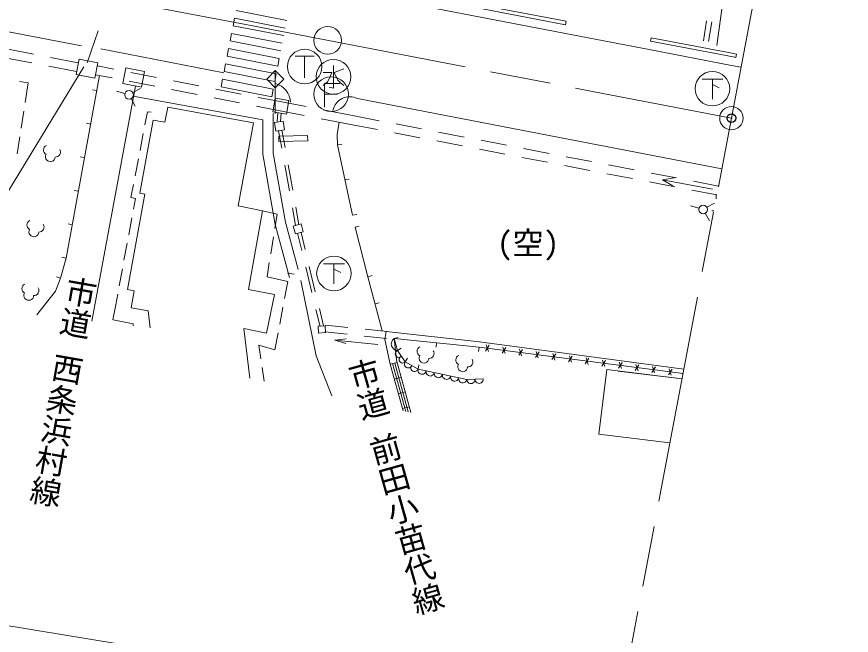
# Model space of a CAD drawing. Units: millimetres, scale not verified. Extents: x 40000 to 680000, y 20000 to 380000.
# Drawn here: x 258478 to 306708, y 246799 to 282564 of the extents above; entities that cross this region are included whole.
import ezdxf
from ezdxf.enums import TextEntityAlignment as Align

# ---------------------------------------------------------------- set-up
doc = ezdxf.new("R2010")
doc.units = ezdxf.units.MM
doc.header["$LTSCALE"] = 1000
doc.header["$PDMODE"] = 32
doc.header["$PDSIZE"] = 500
doc.linetypes.add('CHAIN', pattern=[18.5, 12, -1.5, 3.5, -1.5])
for name, color, linetype, lineweight in [('M-BGD', 7, 'Continuous', 13), ('M-BGD-EXST', 7, 'Continuous', 13), ('M-BMK', 2, 'CHAIN', 13), ('M-BMK-OTRS', 5, 'Continuous', 13), ('M-BMK-SRVR', 3, 'Continuous', 13), ('M-STR-HTXT', 7, 'Continuous', 13), ('M-STR-STRC', 7, 'Continuous', 13), ('M-STR-STRD', 7, 'Continuous', 13)]:
    doc.layers.add(name, color=color, linetype=linetype, lineweight=lineweight)
doc.layers.add('M-BGD-HTXT', color=7, linetype='Continuous')
doc.layers.add('M-OTRS', color=6, linetype='Continuous')
doc.styles.add('@ＭＳ ゴシック', font='')
doc.styles.add('ＭＳ ゴシック', font='')
doc.styles.get('@ＭＳ ゴシック').set_extended_font_data('@MS Gothic')
doc.styles.get('ＭＳ ゴシック').set_extended_font_data('MS Gothic')

msp = doc.modelspace()

# ---------------------------------------------------------------- linework, layer by layer
at = {"layer": 'M-BGD'}
for p, q in [((299283, 283422), (298928, 280892)), ((298348, 282322), (298158, 281176)), ((298644, 282273), (298454, 281127)), ((263187, 281747), (262545, 279890)), ((259458, 280397), (257985, 280681)), ((300070, 280402), (300029, 280206)), ((259360, 279887), (257887, 280170)), ((262039, 279900), (260440, 280208)), ((261940, 279390), (260342, 279698)), ((264097, 279532), (263140, 279719)), ((266551, 279052), (265078, 279340)), ((259143, 278747), (258648, 278813)), ((263262, 279165), (261335, 268600)), ((263998, 279022), (263040, 279209)), ((266451, 278542), (264979, 278830)), ((269004, 278573), (267532, 278861)), ((258963, 277600), (259143, 278747)), ((265341, 278549), (262820, 264960)), ((263103, 278295), (262857, 278340)), ((268905, 278062), (267433, 278350)), ((271458, 278093), (269986, 278381)), ((272695, 276595), (265202, 277962)), ((271358, 277583), (269886, 277871)), ((273396, 277714), (272439, 277901)), ((267205, 277332), (267044, 276457)), ((272166, 276418), (267205, 277332)), ((273297, 277204), (272340, 277391)), ((275198, 277367), (273396, 277714)), ((258730, 276118), (258885, 277106)), ((266037, 277055), (265891, 276304)), ((266037, 277055), (266253, 277042)), ((273305, 274669), (273294, 276970)), ((275099, 276856), (273297, 277204)), ((273531, 276496), (273562, 277019)), ((273730, 276484), (273760, 276984)), ((277982, 276830), (276180, 277177)), ((262750, 276356), (262504, 276401)), ((266370, 276581), (265592, 272352)), ((267044, 276457), (266370, 276581)), ((266370, 276581), (267044, 276457)), ((272166, 276418), (271285, 271634)), ((273368, 276440), (273868, 276518)), ((273446, 275941), (273368, 276440)), ((273868, 276518), (273946, 276018)), ((277883, 276319), (276081, 276667)), ((277104, 276464), (276996, 275744)), ((279425, 276552), (277982, 276830)), ((281880, 276079), (280407, 276362)), ((273946, 276018), (273446, 275941)), ((273790, 274957), (273607, 275971)), ((273986, 274992), (273803, 276006)), ((279327, 276041), (277883, 276319)), ((284335, 275605), (282862, 275889)), ((258497, 274636), (258652, 275624)), ((265795, 275813), (265604, 274832)), ((276996, 275744), (277005, 275556)), ((277016, 275163), (276996, 275744)), ((281782, 275568), (280309, 275852)), ((286789, 275132), (285317, 275416)), ((277016, 275163), (277266, 275172)), ((277879, 271084), (277016, 275163)), ((284237, 275095), (282764, 275378)), ((289244, 274659), (287771, 274943)), ((262396, 274417), (262150, 274462)), ((274008, 270686), (273305, 274669)), ((286692, 274621), (285219, 274905)), ((289147, 274148), (287674, 274432)), ((291699, 274186), (290226, 274470)), ((265509, 274341), (265318, 273359)), ((274233, 272497), (273967, 273973)), ((274430, 272532), (274164, 274008)), ((291602, 273675), (290129, 273959)), ((294154, 273712), (292681, 273996)), ((294056, 273202), (292583, 273486)), ((296609, 273239), (295136, 273523)), ((277447, 273124), (277692, 273176)), ((296511, 272728), (295038, 273012)), ((295792, 273141), (296473, 273249)), ((298694, 272584), (295792, 273141)), ((295792, 273141), (296385, 272789)), ((299034, 272772), (297591, 273050)), ((262043, 272478), (261797, 272523)), ((265222, 272869), (265076, 272118)), ((298937, 272261), (297493, 272539)), ((265887, 272297), (264873, 266790)), ((265076, 272118), (265334, 272053)), ((265334, 272053), (265220, 271436)), ((265592, 272352), (265887, 272297)), ((298893, 272029), (298893, 272264)), ((271285, 271634), (272691, 271347)), ((274790, 270534), (274608, 271548)), ((272691, 271347), (271873, 266800)), ((272691, 271347), (273524, 271148)), ((273524, 271148), (273393, 270328)), ((274594, 270499), (274411, 271512)), ((277879, 271084), (278124, 271136)), ((298765, 271349), (298646, 271349)), ((261689, 270539), (261443, 270584)), ((265130, 270944), (264949, 269961)), ((274008, 270686), (274744, 267948)), ((274460, 270457), (274911, 270585)), ((274911, 270585), (275039, 270134)), ((274588, 270006), (274460, 270457)), ((275039, 270134), (274588, 270006)), ((275148, 269095), (274908, 270092)), ((278030, 270397), (278272, 270460)), ((278775, 267530), (278030, 270397)), ((273314, 269834), (273156, 268847)), ((274954, 269048), (274714, 270045)), ((264858, 269469), (264677, 268486)), ((261335, 268600), (261095, 268669)), ((261335, 268600), (261002, 267439)), ((273077, 268353), (272946, 267533)), ((264586, 267994), (264405, 267010)), ((274506, 267682), (274134, 267736)), ((275538, 266617), (275188, 268076)), ((275733, 266664), (275382, 268123)), ((261002, 267439), (260711, 266693)), ((261002, 267439), (260769, 267530)), ((272946, 267533), (274142, 267262)), ((274142, 267262), (273956, 266262)), ((274893, 267316), (275780, 262949)), ((278775, 267530), (279017, 267593)), ((279588, 264395), (278775, 267530)), ((264873, 266790), (265266, 266717)), ((265266, 266717), (265086, 265738)), ((271873, 266800), (273370, 266494)), ((260711, 266693), (259635, 265330)), ((264315, 266519), (264201, 265901)), ((273370, 266494), (272916, 264270)), ((264201, 265901), (264038, 265030)), ((273865, 265770), (273682, 264787)), ((279181, 265962), (279423, 266025)), ((265086, 265738), (266069, 265557)), ((266069, 265557), (266190, 264569)), ((276012, 264648), (275772, 265645)), ((276206, 264695), (275967, 265692)), ((264053, 265038), (265199, 264810)), ((265215, 264682), (265199, 264810)), ((272916, 264270), (271594, 264540)), ((271594, 264540), (271946, 261663)), ((275901, 264674), (276299, 264699)), ((275926, 264276), (275901, 264674)), ((276288, 264341), (277571, 264206)), ((276299, 264699), (276324, 264301)), ((276330, 264739), (277613, 264603)), ((278607, 264499), (279889, 264363)), ((279751, 263910), (279823, 264361)), ((279823, 264361), (285229, 263769)), ((273590, 264296), (273404, 263295)), ((276324, 264301), (275926, 264276)), ((277523, 263930), (276863, 263868)), ((276863, 263868), (279350, 263609)), ((276863, 263868), (277496, 263672)), ((278565, 264101), (279847, 263966)), ((280065, 262468), (279751, 263910)), ((280282, 263953), (280523, 264022)), ((280282, 263953), (280452, 262587)), ((285194, 263462), (280282, 263953)), ((280282, 263953), (280480, 263261)), ((280480, 263261), (280282, 263953)), ((273404, 263295), (272477, 263577)), ((272477, 263577), (272589, 262780)), ((280480, 263261), (280686, 263403)), ((282738, 263708), (282713, 263459)), ((285194, 263462), (285169, 263214)), ((285194, 263462), (296982, 261930)), ((285229, 263769), (297031, 262187)), ((285567, 263236), (285782, 263564)), ((285612, 263586), (285737, 263214)), ((286527, 263111), (286743, 263439)), ((286573, 263461), (286697, 263089)), ((275758, 262937), (275802, 262961)), ((275780, 262949), (276690, 260653)), ((280480, 263261), (280933, 262608)), ((280933, 262608), (280480, 263261)), ((287488, 262986), (287704, 263314)), ((287534, 263336), (287658, 262964)), ((288449, 262861), (288664, 263189)), ((288494, 263211), (288619, 262839)), ((289410, 262736), (289625, 263064)), ((289455, 263086), (289580, 262714)), ((290370, 262612), (290586, 262940)), ((290416, 262962), (290540, 262589)), ((280065, 262468), (280455, 262576)), ((280810, 259775), (280065, 262468)), ((280959, 259744), (280195, 262504)), ((281108, 259712), (280325, 262540)), ((280455, 262576), (281257, 259680)), ((280933, 262608), (281057, 262825)), ((280933, 262608), (281672, 262188)), ((281672, 262188), (280933, 262608)), ((281672, 262188), (281723, 262433)), ((291331, 262487), (291546, 262815)), ((291377, 262837), (291501, 262465)), ((292292, 262362), (292507, 262690)), ((292337, 262712), (292462, 262340)), ((293253, 262237), (293468, 262565)), ((293298, 262587), (293422, 262215)), ((294213, 262112), (294429, 262440)), ((294259, 262462), (294383, 262090)), ((272659, 262284), (272770, 261487)), ((281672, 262188), (284495, 261597)), ((284495, 261597), (281672, 262188)), ((292573, 262158), (292119, 258437)), ((296925, 261627), (292573, 262158)), ((296925, 261627), (293244, 262076)), ((295174, 261987), (295389, 262315)), ((295220, 262337), (295344, 261965)), ((296135, 261862), (296350, 262190)), ((296180, 262212), (296305, 261840)), ((280301, 261615), (280691, 261723)), ((285431, 261623), (284495, 261597)), ((280537, 260762), (280927, 260870)), ((280773, 259909), (281163, 260017)), ((296227, 257936), (292119, 258437))]:
    msp.add_line(p, q, dxfattribs=at)
for points in [[(262082, 280111), (263168, 279898), (262993, 279003), (261906, 279216)], [(265859, 279393), (265683, 278483), (264610, 278692), (264787, 279601)], [(274212, 277724), (274075, 276930), (273285, 277066), (273421, 277860)]]:
    msp.add_lwpolyline(points, close=True, dxfattribs=at)
msp.add_lwpolyline([(274249, 267479), (273422, 270555), (272705, 274615), (272695, 276595)], dxfattribs=at)
for centre, radius, start, end in [((260313, 274852), 288, 114.7071, 241.5776), ((260422, 274459), 283, 150.4206, 357.7916), ((260722, 274736), 288, 266.6346, 33.5051), ((259361, 270518), 288, 114.7087, 241.576), ((259470, 270124), 283, 150.4206, 357.7916), ((259769, 270401), 288, 266.6346, 33.5051), ((259066, 266842), 288, 114.7083, 241.5764), ((259475, 266725), 288, 266.6342, 33.5055), ((259175, 266449), 283, 150.4206, 357.7916), ((280510, 263644), 384, 126.425, 265.5363), ((281902, 263212), 288, 114.7083, 241.5764), ((280556, 263071), 204, 111.69, 317.7813), ((280782, 262745), 204, 111.6903, 317.782), ((282011, 262819), 283, 150.4206, 357.7916), ((282311, 263096), 288, 266.6342, 33.5055), ((284142, 262717), 288, 114.7071, 241.5776), ((281101, 262472), 215, 141.0877, 339.7094), ((281470, 262263), 215, 141.0886, 339.7087), ((284251, 262324), 283, 150.4206, 357.7916), ((284551, 262601), 288, 266.6362, 33.5035), ((281905, 262130), 241, 165.9215, 350.4272), ((282376, 262031), 241, 165.9221, 350.4254), ((282846, 261932), 241, 165.9215, 350.4272), ((283317, 261834), 241, 165.9221, 350.4254), ((283787, 261735), 241, 165.9215, 350.4272), ((284258, 261637), 241, 165.9221, 350.4254), ((284730, 261588), 235, 177.8818, 5.3472), ((285198, 261601), 235, 177.8824, 5.3462)]:
    msp.add_arc(centre, radius, start, end, dxfattribs=at)
at = {"layer": 'M-BGD-EXST'}
for p, q in [((274568, 280278), (275668, 280278)), ((275118, 280278), (275118, 279028)), ((276782, 279740), (276782, 278440)), ((276182, 279340), (276682, 279340)), ((276682, 279340), (276582, 279040)), ((277382, 279540), (276832, 279340)), ((276832, 279340), (277032, 278890)), ((276432, 278790), (276182, 278590)), ((276582, 279040), (276432, 278790)), ((277032, 278890), (277182, 278740)), ((298080, 278952), (299280, 278952)), ((298680, 278952), (298680, 277802)), ((265186, 278172), (265623, 278415)), ((277149, 278710), (276274, 278710)), ((276274, 278710), (276274, 277335)), ((276782, 278440), (276532, 278490)), ((277182, 278740), (277382, 278590)), ((298680, 278652), (299080, 278452)), ((264247, 278256), (264728, 278119)), ((265090, 277832), (265333, 277396)), ((276274, 278085), (277024, 278085)), ((297423, 271629), (297904, 271492)), ((298362, 271545), (298799, 271788)), ((298266, 271205), (298509, 270768)), ((276212, 268272), (277412, 268272)), ((276812, 268272), (276812, 267122)), ((276812, 267972), (277212, 267772))]:
    msp.add_line(p, q, dxfattribs=at)
for centre, radius in [((275118, 279678), 1000), ((276782, 279090), 1000), ((298680, 278402), 1000), ((276649, 278085), 1000), ((264968, 278051), 250), ((298144, 271423), 250), ((276812, 267722), 1000)]:
    msp.add_circle(centre, radius, dxfattribs=at)
at = {"layer": 'M-BMK'}
msp.add_line((292148, 236382), (306708, 313326), dxfattribs=at)
msp.add_lwpolyline([(212538, 293514), (229405, 290263), (229896, 290168), (232842, 289600), (233333, 289505), (244134, 287423), (244625, 287329), (252480, 285814), (252971, 285720), (263772, 283638), (264263, 283543), (272119, 282029), (272610, 281934), (291757, 278243), (292248, 278148), (299777, 276697)], dxfattribs=at)
at = {"layer": 'M-BMK-OTRS'}
for p, q in [((271154, 282926), (274086, 282351)), ((270981, 282043), (271068, 282485)), ((271068, 282485), (274000, 281909)), ((270981, 282043), (273913, 281468)), ((270808, 281160), (270894, 281601)), ((270894, 281601), (273826, 281026)), ((270634, 280277), (270721, 280718)), ((270721, 280718), (273653, 280143)), ((270808, 281160), (273740, 280585)), ((270445, 279310), (263332, 280701)), ((270634, 280277), (273566, 279701)), ((270461, 279394), (270548, 279835)), ((270548, 279835), (273480, 279260)), ((273653, 280143), (273566, 279701)), ((270461, 279394), (273393, 278818)), ((273480, 279260), (273393, 278818)), ((270374, 278952), (273306, 278377)), ((299221, 273763), (278169, 277825)), ((273618, 275648), (275289, 275687)), ((273618, 275648), (273625, 275348)), ((275289, 275687), (275296, 275387)), ((273625, 275348), (275296, 275387))]:
    msp.add_line(p, q, dxfattribs=at)
for points in [[(262228, 280882), (228591, 287363), (214262, 290125), (204006, 291787), (190567, 293727)], [(270411, 285421), (271596, 285186), (274546, 284612), (290099, 281610), (295019, 280660), (299789, 279743), (300333, 279640)], [(273306, 278377), (273219, 277933), (270287, 278508), (270374, 278952)]]:
    msp.add_lwpolyline(points, dxfattribs=at)
for centre, radius, start, end in [((273141, 277565), 1163, 2.4131, 75.7009), ((277715, 276958), 979, 62.3352, 169.1929)]:
    msp.add_arc(centre, radius, start, end, dxfattribs=at)
at = {"layer": 'M-BMK-SRVR'}
for centre, radius in [((276453, 281193), 800), ((299777, 276697), 675)]:
    msp.add_circle(centre, radius, dxfattribs=at)
at = {"layer": 'M-OTRS'}
msp.add_point((299777, 276697), dxfattribs=at)
at = {"layer": 'M-STR-HTXT'}
msp.add_line((262358, 279671), (250132, 259575), dxfattribs=at)
msp.add_lwpolyline([(118386, 267044), (158809, 263696), (293127, 241558)], dxfattribs=at)
at = {"layer": 'M-STR-STRC'}
for p, q in [((272923, 278948), (273423, 279448)), ((273423, 279448), (273423, 276948)), ((273423, 279448), (273923, 278948)), ((273423, 278448), (272923, 278948)), ((273923, 278948), (273423, 278448))]:
    msp.add_line(p, q, dxfattribs=at)
at = {"layer": 'M-STR-STRD'}
for p, q in [((274641, 285103), (290194, 282101)), ((274679, 285299), (290232, 282298)), ((290194, 282101), (290232, 282298)), ((295113, 281151), (295151, 281347))]:
    msp.add_line(p, q, dxfattribs=at)
for points in [[(295151, 281347), (299920, 280430), (300070, 280402)], [(295113, 281151), (299883, 280234), (300029, 280206)]]:
    msp.add_lwpolyline(points, dxfattribs=at)

# ---------------------------------------------------------------- texts
at = {"layer": 'M-BGD', "style": 'ＭＳ ゴシック'}
msp.add_text('(空)', height=1320, dxfattribs=at).set_placement((288030, 269474), align=Align.MIDDLE_CENTER)
at = {"layer": 'M-BGD-HTXT', "style": '@ＭＳ ゴシック'}
for s, rotation, p in [('市道 西条浜村線', 260.014, (260120, 261049)), ('市道 前田小苗代線', 285.714, (279372, 255123))]:
    msp.add_text(s, height=1320, rotation=rotation, dxfattribs=at).set_placement(p, align=Align.BOTTOM_CENTER)

doc.saveas('drawing.dxf')
